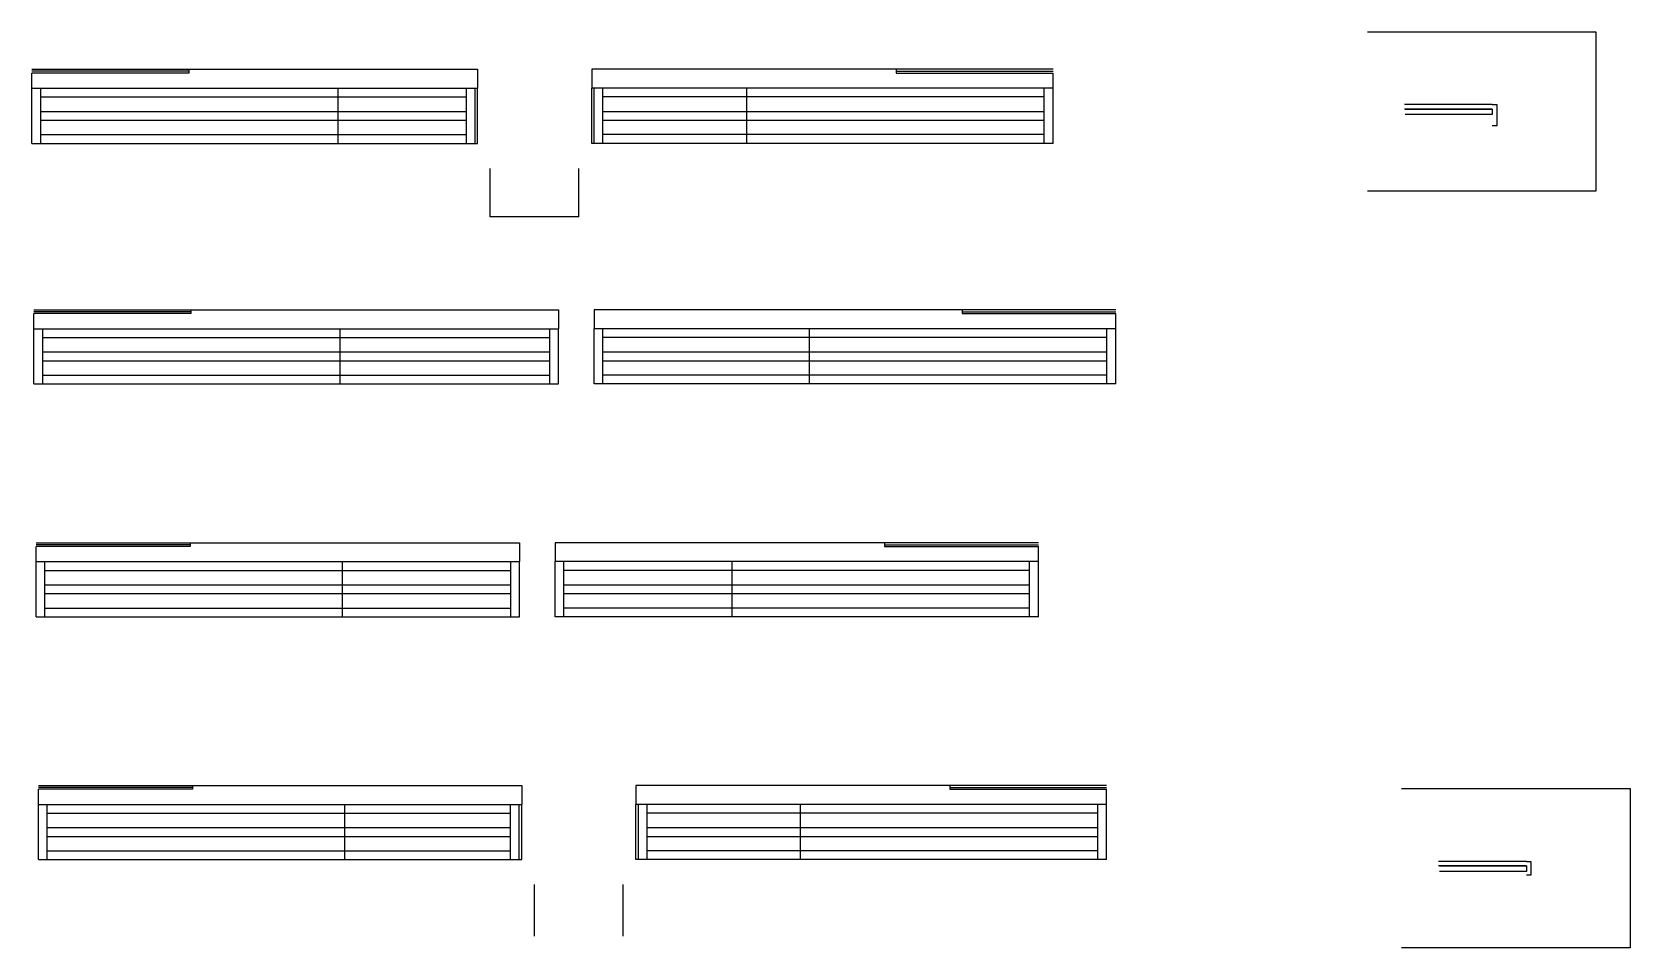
# Model space of a CAD drawing. Header units: metres. Extents: x 2722 to 8725, y 7639 to 9511.
# Drawn here: x 2722 to 3995, y 7639 to 8368 of the extents above.
import ezdxf

# ---------------------------------------------------------------- set-up
doc = ezdxf.new("R2010")
doc.units = ezdxf.units.M
for name, color, linetype in [('COTA', 7, 'Continuous'), ('Cotas', 7, 'Continuous'), ('Madeira', 7, 'Continuous'), ('NOMENCLATURA', 7, 'Continuous'), ('Painéis', 7, 'Continuous'), ('SARR_2.2x7', 7, 'Continuous'), ('SARR_EDITAR', 7, 'Continuous')]:
    doc.layers.add(name, color=color, linetype=linetype)

msp = doc.modelspace()

# ---------------------------------------------------------------- linework, layer by layer
at = {"layer": 'COTA', "color": 7, "lineweight": 25}
for p, q in [((2722.1, 8323.5), (2722.1, 8335.5)), ((2847.1, 8338.5), (3077.1, 8338.5)), ((3077.1, 8338.5), (3077.1, 8323.5)), ((3168.1, 8338.5), (3168.1, 8323.5)), ((3410.6, 8338.5), (3168.1, 8338.5)), ((3535.6, 8323.5), (3535.6, 8335.5)), ((2723.7, 8131.9), (2723.7, 8143.9)), ((2848.7, 8146.9), (3141.7, 8146.9)), ((3141.7, 8146.9), (3141.7, 8131.9)), ((3170.1, 8146.9), (3170.1, 8131.9)), ((3463.1, 8146.9), (3170.1, 8146.9)), ((3585.6, 8131.9), (3585.6, 8143.9)), ((2725.6, 7946.4), (2725.6, 7958.4)), ((2848.1, 7961.4), (3110.6, 7961.4)), ((3110.6, 7961.4), (3110.6, 7946.4)), ((3138.9, 7961.4), (3138.9, 7946.4)), ((3401.4, 7961.4), (3138.9, 7961.4)), ((3523.9, 7946.4), (3523.9, 7958.4)), ((2849.9, 7768.1), (3112.4, 7768.1)), ((3112.4, 7768.1), (3112.4, 7753.1)), ((3203.3, 7768.1), (3203.3, 7753.1)), ((3453.3, 7768.1), (3203.3, 7768.1)), ((2727.4, 7753.1), (2727.4, 7765.1)), ((3578.3, 7753.1), (3578.3, 7765.1))]:
    msp.add_line(p, q, dxfattribs=at)
at = {"layer": 'Cotas', "color": 7, "lineweight": 25}
for points in [[(3786.1, 8368.2), (3968.1, 8368.2), (3968.1, 8241.3), (3786.1, 8241.3)], [(3813.3, 7765.6), (3995.3, 7765.6), (3995.3, 7638.7), (3813.3, 7638.7)]]:
    msp.add_lwpolyline(points, dxfattribs=at)
at = {"layer": 'Madeira', "color": 7, "lineweight": 25}
for p, q in [((3816.2, 8306.8), (3885.5, 8306.8)), ((3885.5, 8302.4), (3816.2, 8302.4)), ((3885.5, 8306.8), (3885.5, 8302.4)), ((3843.4, 7704.1), (3912.7, 7704.1)), ((3912.7, 7704.1), (3912.7, 7699.7)), ((3912.7, 7699.7), (3843.4, 7699.7))]:
    msp.add_line(p, q, dxfattribs=at)
at = {"layer": 'NOMENCLATURA', "color": 7, "lineweight": 25}
for p, q in [((3087.3, 8221.1), (3087.3, 8259.5)), ((3157.9, 8221.1), (3157.9, 8259.5)), ((3157.9, 8221.1), (3087.3, 8221.1)), ((3122.6, 7648.1), (3122.6, 7689.2)), ((3193.1, 7648.1), (3193.1, 7689.2))]:
    msp.add_line(p, q, dxfattribs=at)
at = {"layer": 'Painéis', "color": 7, "lineweight": 25}
for p, q in [((2722.1, 8323.5), (3077.1, 8323.5)), ((2722.1, 8279.5), (2722.1, 8323.5)), ((2966.1, 8279.5), (2966.1, 8323.5)), ((3075.1, 8279.5), (3075.1, 8323.5)), ((3077.1, 8279.5), (3077.1, 8323.5)), ((3535.6, 8323.5), (3168.1, 8323.5)), ((3168.1, 8279.5), (3168.1, 8323.5)), ((3170.1, 8279.5), (3170.1, 8323.5)), ((3291.6, 8279.5), (3291.6, 8323.5)), ((3535.6, 8279.5), (3535.6, 8323.5)), ((3885.5, 8310.4), (3815.6, 8310.4)), ((3885.5, 8306.8), (3815.6, 8306.8)), ((2722.1, 8279.5), (3077.1, 8279.5)), ((3535.6, 8279.5), (3168.1, 8279.5)), ((2723.7, 8131.9), (3141.7, 8131.9)), ((2723.7, 8087.9), (2723.7, 8131.9)), ((2967.7, 8087.9), (2967.7, 8131.9)), ((3141.7, 8087.9), (3141.7, 8131.9)), ((3585.6, 8131.9), (3170.1, 8131.9)), ((3170.1, 8087.9), (3170.1, 8131.9)), ((3341.6, 8087.9), (3341.6, 8131.9)), ((3585.6, 8087.9), (3585.6, 8131.9)), ((2723.7, 8087.9), (3141.7, 8087.9)), ((3585.6, 8087.9), (3170.1, 8087.9)), ((2725.6, 7946.4), (3110.6, 7946.4)), ((2725.6, 7902.4), (2725.6, 7946.4)), ((2969.6, 7902.4), (2969.6, 7946.4)), ((3110.6, 7902.4), (3110.6, 7946.4)), ((3523.9, 7946.4), (3138.9, 7946.4)), ((3138.9, 7902.4), (3138.9, 7946.4)), ((3279.9, 7902.4), (3279.9, 7946.4)), ((3523.9, 7902.4), (3523.9, 7946.4)), ((2725.6, 7902.4), (3110.6, 7902.4)), ((3523.9, 7902.4), (3138.9, 7902.4)), ((2727.4, 7753.1), (3112.4, 7753.1)), ((2727.4, 7709.1), (2727.4, 7753.1)), ((2971.4, 7709.1), (2971.4, 7753.1)), ((3110.4, 7709.1), (3110.4, 7753.1)), ((3112.4, 7709.1), (3112.4, 7753.1)), ((3578.3, 7753.1), (3203.3, 7753.1)), ((3203.3, 7709.1), (3203.3, 7753.1)), ((3205.3, 7709.1), (3205.3, 7753.1)), ((3334.3, 7709.1), (3334.3, 7753.1)), ((3578.3, 7709.1), (3578.3, 7753.1)), ((2727.4, 7709.1), (3112.4, 7709.1)), ((3578.3, 7709.1), (3203.3, 7709.1)), ((3912.7, 7707.7), (3842.8, 7707.7)), ((3912.7, 7704.1), (3842.8, 7704.1))]:
    msp.add_line(p, q, dxfattribs=at)
for points in [[(2722.1, 8338.5), (2847.1, 8338.5), (2847.1, 8335.5), (2722.1, 8335.5)], [(3535.6, 8338.5), (3410.6, 8338.5), (3410.6, 8335.5), (3535.6, 8335.5)], [(3885.5, 8310.4), (3889.1, 8310.4), (3889.1, 8293.4), (3885.5, 8293.4)], [(2723.7, 8146.9), (2848.7, 8146.9), (2848.7, 8143.9), (2723.7, 8143.9)], [(3585.6, 8146.9), (3463.1, 8146.9), (3463.1, 8143.9), (3585.6, 8143.9)], [(2725.6, 7961.4), (2848.1, 7961.4), (2848.1, 7958.4), (2725.6, 7958.4)], [(3523.9, 7961.4), (3401.4, 7961.4), (3401.4, 7958.4), (3523.9, 7958.4)], [(2727.4, 7768.1), (2849.9, 7768.1), (2849.9, 7765.1), (2727.4, 7765.1)], [(3578.3, 7768.1), (3453.3, 7768.1), (3453.3, 7765.1), (3578.3, 7765.1)], [(3912.7, 7707.7), (3916.3, 7707.7), (3916.3, 7696.7), (3912.7, 7696.7)]]:
    msp.add_lwpolyline(points, dxfattribs=at)
at = {"layer": 'SARR_2.2x7', "color": 7, "lineweight": 25}
for p, q in [((2729.1, 8279.5), (2729.1, 8323.5)), ((2729.1, 8316.5), (2966.1, 8316.5)), ((2966.1, 8316.5), (3068.2, 8316.5)), ((3068.2, 8279.5), (3068.2, 8323.5)), ((3177, 8279.5), (3177, 8323.5)), ((3291.6, 8316.5), (3177, 8316.5)), ((3528.6, 8316.5), (3291.6, 8316.5)), ((3528.6, 8279.5), (3528.6, 8323.5)), ((2729.1, 8305), (2966.1, 8305)), ((2966.1, 8305), (3068.2, 8305)), ((3177, 8305), (3291.6, 8305)), ((3291.6, 8305), (3528.6, 8305)), ((2729.1, 8298), (2966.1, 8298)), ((2966.1, 8298), (3068.2, 8298)), ((3177, 8298), (3291.6, 8298)), ((3291.6, 8298), (3528.6, 8298)), ((2729.1, 8286.5), (2966.1, 8286.5)), ((2966.1, 8286.5), (3068.2, 8286.5)), ((3291.6, 8286.5), (3177, 8286.5)), ((3528.6, 8286.5), (3291.6, 8286.5)), ((2730.7, 8087.9), (2730.7, 8131.9)), ((2730.7, 8124.9), (2967.7, 8124.9)), ((2967.7, 8124.9), (3134.8, 8124.9)), ((3134.8, 8087.9), (3134.8, 8131.9)), ((3177, 8087.9), (3177, 8131.9)), ((3341.6, 8124.9), (3177, 8124.9)), ((3578.6, 8124.9), (3341.6, 8124.9)), ((3578.6, 8087.9), (3578.6, 8131.9)), ((2730.7, 8113.4), (2967.7, 8113.4)), ((2967.7, 8113.4), (3134.8, 8113.4)), ((3177, 8113.4), (3341.6, 8113.4)), ((3341.6, 8113.4), (3578.6, 8113.4)), ((2730.7, 8106.4), (2967.7, 8106.4)), ((2967.7, 8106.4), (3134.8, 8106.4)), ((3177, 8106.4), (3341.6, 8106.4)), ((3341.6, 8106.4), (3578.6, 8106.4)), ((2730.7, 8094.9), (2967.7, 8094.9)), ((2967.7, 8094.9), (3134.8, 8094.9)), ((3341.6, 8094.9), (3177, 8094.9)), ((3578.6, 8094.9), (3341.6, 8094.9)), ((2732.5, 7902.4), (2732.5, 7946.4)), ((3103.6, 7902.4), (3103.6, 7946.4)), ((3145.9, 7902.4), (3145.9, 7946.4)), ((3516.9, 7902.4), (3516.9, 7946.4)), ((2732.5, 7939.4), (2969.6, 7939.4)), ((2969.6, 7939.4), (3103.6, 7939.4)), ((3279.9, 7939.4), (3145.9, 7939.4)), ((3516.9, 7939.4), (3279.9, 7939.4)), ((2732.5, 7927.9), (2969.6, 7927.9)), ((2732.5, 7920.9), (2969.6, 7920.9)), ((2969.6, 7927.9), (3103.6, 7927.9)), ((2969.6, 7920.9), (3103.6, 7920.9)), ((3145.9, 7927.9), (3279.9, 7927.9)), ((3145.9, 7920.9), (3279.9, 7920.9)), ((3279.9, 7927.9), (3516.9, 7927.9)), ((3279.9, 7920.9), (3516.9, 7920.9)), ((2732.5, 7909.4), (2969.6, 7909.4)), ((2969.6, 7909.4), (3103.6, 7909.4)), ((3279.9, 7909.4), (3145.9, 7909.4)), ((3516.9, 7909.4), (3279.9, 7909.4)), ((2734.3, 7709.1), (2734.3, 7753.1)), ((2734.3, 7746.1), (2971.4, 7746.1)), ((2971.4, 7746.1), (3103.4, 7746.1)), ((3103.4, 7709.1), (3103.4, 7753.1)), ((3212.3, 7709.1), (3212.3, 7753.1)), ((3334.3, 7746.1), (3212.3, 7746.1)), ((3571.4, 7746.1), (3334.3, 7746.1)), ((3571.4, 7709.1), (3571.4, 7753.1)), ((2734.3, 7734.6), (2971.4, 7734.6)), ((2971.4, 7734.6), (3103.4, 7734.6)), ((3212.3, 7734.6), (3334.3, 7734.6)), ((3334.3, 7734.6), (3571.4, 7734.6)), ((2734.3, 7727.6), (2971.4, 7727.6)), ((2734.3, 7716.1), (2971.4, 7716.1)), ((2971.4, 7727.6), (3103.4, 7727.6)), ((2971.4, 7716.1), (3103.4, 7716.1)), ((3212.3, 7727.6), (3334.3, 7727.6)), ((3334.3, 7716.1), (3212.3, 7716.1)), ((3334.3, 7727.6), (3571.4, 7727.6)), ((3571.4, 7716.1), (3334.3, 7716.1))]:
    msp.add_line(p, q, dxfattribs=at)
at = {"layer": 'SARR_EDITAR', "color": 7, "lineweight": 25}
for p, q in [((2847.1, 8337), (2722.1, 8337)), ((3410.6, 8337), (3535.6, 8337)), ((2848.7, 8145.4), (2723.7, 8145.4)), ((3463.1, 8145.4), (3585.6, 8145.4)), ((2848.1, 7959.9), (2725.6, 7959.9)), ((3401.4, 7959.9), (3523.9, 7959.9)), ((2849.9, 7766.6), (2727.4, 7766.6)), ((3453.3, 7766.6), (3578.3, 7766.6))]:
    msp.add_line(p, q, dxfattribs=at)

doc.saveas('drawing.dxf')
